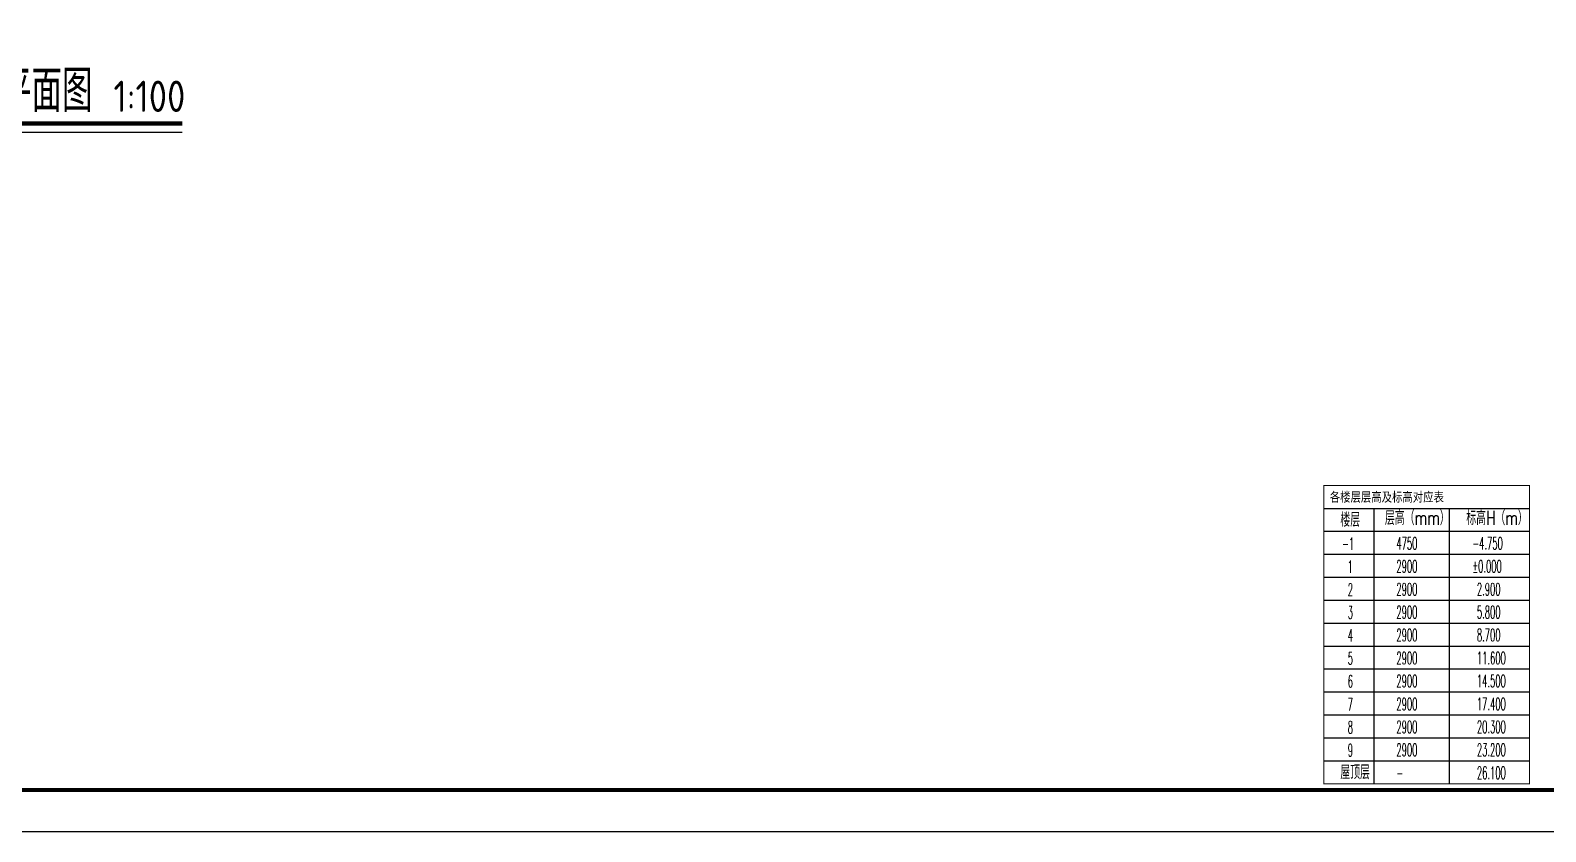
# Model space of a CAD drawing. Extents: x 27938 to 1507990, y 110129 to 923079.
# Drawn here: x 852989 to 889311, y 642457 to 661666 of the extents above; entities that cross this region are included whole.
import ezdxf

# ---------------------------------------------------------------- set-up
doc = ezdxf.new("R2010")
doc.units = 0
doc.header["$LTSCALE"] = 1000
doc.header["$MEASUREMENT"] = 0
for name, color, linetype in [('C-Sheet-图框', 101, 'Continuous'), ('DIM_SYMB', 3, 'Continuous'), ('PUB_TEXT', 4, 'Continuous'), ('图框', 140, 'Continuous')]:
    doc.layers.add(name, color=color, linetype=linetype)
doc.layers.add('yichutu', color=7, linetype='Continuous', true_color=0xffffff, plot=False)
doc.styles.add('_TCH_DIM', font='SIMPLEX.shx', dxfattribs={"width": 0.7, "bigfont": 'GBCBIG.shx'})
doc.styles.get("Standard").update_dxf_attribs({"font": 'gbenor.shx', "bigfont": 'gbcbig.shx'})
doc.styles.add('宋体', font='', dxfattribs={"height": 50})
doc.styles.get('宋体').set_extended_font_data('SimSun')

# ---------------------------------------------------------------- blocks, each defined once
blk = doc.blocks.new('TK')
at = {"layer": '图框'}
blk.add_lwpolyline([(465375, 548714), (549475, 548714), (549475, 489314), (465375, 489314)], close=True, dxfattribs=at)
blk.add_lwpolyline([(465375, 548714), (549475, 548714), (549475, 489314), (465375, 489314)], close=True, dxfattribs=at)
at = {"layer": '图框', "const_width": 100}
blk.add_lwpolyline([(548475, 490314), (548475, 547714), (467875, 547714), (467875, 490314)], close=True, dxfattribs=at)
blk = doc.blocks.new('yct-841-594-84100-59399.9999999999-100-1000.0')
at = {"layer": 'yichutu', "color": 7, "true_color": 0xffffff}
blk.add_lwpolyline([(0, 0), (0, 59400), (84100, 59400), (84100, 0)], close=True, dxfattribs=at)

msp = doc.modelspace()

# ---------------------------------------------------------------- linework, layer by layer
at = {"layer": 'C-Sheet-图框', "color": 8}
for p, q in [((883992.4, 650207), (888925.3, 650207)), ((883992.4, 650207), (888925.3, 650207)), ((885193.6, 650207), (885193.6, 643607)), ((886995.6, 650207), (886995.6, 643607)), ((883992.4, 649657), (888925.3, 649657)), ((883992.4, 649107), (888925.3, 649107)), ((883992.4, 648557), (888925.3, 648557)), ((883992.4, 648007), (888925.3, 648007)), ((883992.4, 647457), (888925.3, 647457)), ((883992.4, 646907), (888925.3, 646907)), ((883992.4, 646357), (888925.3, 646357)), ((883992.4, 645807), (888925.3, 645807)), ((883992.4, 645257), (888925.3, 645257)), ((883992.4, 644707), (888925.3, 644707)), ((883992.4, 644157), (888925.3, 644157))]:
    msp.add_line(p, q, dxfattribs=at)
at = {"layer": 'C-Sheet-图框', "color": 8, "const_width": 24}
msp.add_lwpolyline([(883992.4, 643607), (888925.3, 643607), (888925.3, 650757), (883992.4, 650757), (883992.4, 643607)], dxfattribs=at)
at = {"layer": 'DIM_SYMB', "const_width": 105}
msp.add_lwpolyline([(848643.6, 659431.3), (856632.1, 659431.3)], dxfattribs=at)
at = {"layer": 'DIM_SYMB'}
msp.add_lwpolyline([(848643.6, 659221.3), (856632.1, 659221.3)], dxfattribs=at)

# ---------------------------------------------------------------- block references
msp.add_blockref('TK', (348239.1, 153143.3))
at = {"layer": 'yichutu'}
msp.add_blockref('yct-841-594-84100-59399.9999999999-100-1000.0', (813614.1, 642457), dxfattribs=at)

# ---------------------------------------------------------------- texts
at = {"layer": 'DIM_SYMB', "color": 7}
for s, height, p in [('一层给排水平面图', 1012.77, (848643.6, 659708.3)), ('1:100', 750, (854981.6, 659708.3))]:
    msp.add_text(s, height=height, dxfattribs=at).set_placement(p)
at = {"layer": 'PUB_TEXT', "color": 8}
for s, height, style, width, p in [('各楼层层高及标高对应表', 227.848, '宋体', 0.8, (884136.3, 650366.7)), ('层高（mm）', 337.59, '_TCH_DIM', 0.7, (885457.2, 649809.2)), ('标高H（m）', 337.59, '_TCH_DIM', 0.7, (887408.9, 649809.2)), ('楼层', 337.59, '_TCH_DIM', 0.7, (884388.9, 649764.9)), ('-1', 297.5, '_TCH_DIM', 0.494118, (884433.3, 649212.3)), ('4750', 297.5, '_TCH_DIM', 0.494118, (885731.8, 649219.9)), ('-4.750', 297.5, '_TCH_DIM', 0.494118, (887552.5, 649219.9)), ('1', 297.5, '_TCH_DIM', 0.494118, (884566.1, 648662.3)), ('2900', 297.5, '_TCH_DIM', 0.494118, (885731.8, 648669.9)), ('%%P0.000', 297.5, '_TCH_DIM', 0.494118, (887552.5, 648669.9)), ('2', 297.5, '_TCH_DIM', 0.494118, (884566.1, 648112.3)), ('2900', 297.5, '_TCH_DIM', 0.494118, (885731.8, 648119.9)), ('2.900', 297.5, '_TCH_DIM', 0.494118, (887661.5, 648119.9)), ('3', 297.5, '_TCH_DIM', 0.494118, (884566.1, 647562.3)), ('2900', 297.5, '_TCH_DIM', 0.494118, (885731.8, 647569.9)), ('5.800', 297.5, '_TCH_DIM', 0.494118, (887661.5, 647569.9)), ('4', 297.5, '_TCH_DIM', 0.494118, (884566.1, 647012.3)), ('2900', 297.5, '_TCH_DIM', 0.494118, (885731.8, 647019.9)), ('8.700', 297.5, '_TCH_DIM', 0.494118, (887661.5, 647019.9)), ('5', 297.5, '_TCH_DIM', 0.494118, (884566.1, 646462.3)), ('2900', 297.5, '_TCH_DIM', 0.494118, (885731.8, 646469.9)), ('11.600', 297.5, '_TCH_DIM', 0.494118, (887661.5, 646469.9)), ('6', 297.5, '_TCH_DIM', 0.494118, (884566.1, 645912.3)), ('2900', 297.5, '_TCH_DIM', 0.494118, (885731.8, 645919.9)), ('14.500', 297.5, '_TCH_DIM', 0.494118, (887661.5, 645919.9)), ('7', 297.5, '_TCH_DIM', 0.494118, (884566.1, 645362.3)), ('2900', 297.5, '_TCH_DIM', 0.494118, (885731.8, 645369.9)), ('17.400', 297.5, '_TCH_DIM', 0.494118, (887661.5, 645369.9)), ('8', 297.5, '_TCH_DIM', 0.494118, (884566.1, 644812.3)), ('2900', 297.5, '_TCH_DIM', 0.494118, (885731.8, 644819.9)), ('20.300', 297.5, '_TCH_DIM', 0.494118, (887661.5, 644819.9)), ('9', 297.5, '_TCH_DIM', 0.494118, (884566.1, 644262.3)), ('2900', 297.5, '_TCH_DIM', 0.494118, (885731.8, 644269.9)), ('23.200', 297.5, '_TCH_DIM', 0.494118, (887661.5, 644269.9)), ('屋顶层', 337.59, '_TCH_DIM', 0.7, (884388.9, 643714.9)), ('26.100', 297.5, '_TCH_DIM', 0.494118, (887661.5, 643719.9)), ('-', 297.5, '_TCH_DIM', 0.494118, (885731.8, 643719.9))]:
    msp.add_text(s, height=height, dxfattribs=dict(at, style=style, width=width)).set_placement(p)

doc.saveas('drawing.dxf')
